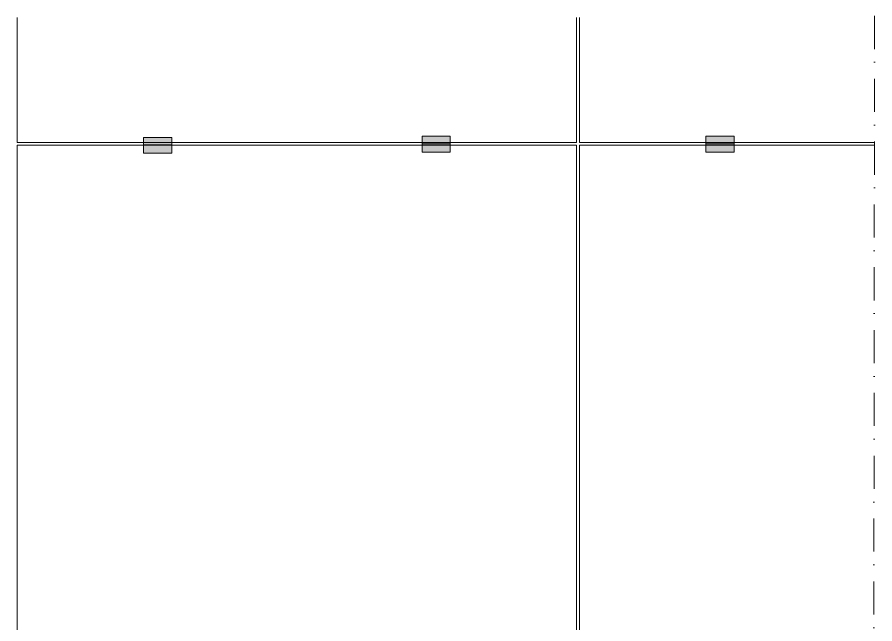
# Model space of a CAD drawing. Header units: millimetres. Extents: x -7826 to 55813, y 465 to 25965.
# Drawn here: x 33766 to 42917, y 13215 to 19689 of the extents above; entities that cross this region are included whole.
import ezdxf

# ---------------------------------------------------------------- set-up
doc = ezdxf.new("R2010")
doc.units = ezdxf.units.MM
doc.linetypes.add('Dot & Dashed', pattern=[670.277762, 352.777767, -176.388884, 0, -141.111112])
doc.layers.add('2D Drafting - General2', color=251, linetype='Continuous', lineweight=15)
doc.layers.add('2D Drafting - General62', color=9, linetype='Continuous', lineweight=20)

msp = doc.modelspace()

# ---------------------------------------------------------------- hatches: boundary and pattern name
at = {"layer": '2D Drafting - General62', "linetype": 'Continuous'}
for points in [[(35115.54, 18326.78), (35415.54, 18326.78), (35415.54, 18406.78), (35115.54, 18406.78)], [(38385.54, 18338.78), (38085.54, 18338.78), (38085.54, 18418.78), (38385.54, 18418.78)], [(41115.32, 18338.78), (41415.32, 18338.78), (41415.32, 18418.78), (41115.32, 18418.78)], [(35115.54, 18236.78), (35415.54, 18236.78), (35415.54, 18326.78), (35115.54, 18326.78)], [(38385.54, 18248.78), (38085.54, 18248.78), (38085.54, 18338.78), (38385.54, 18338.78)], [(41115.32, 18248.78), (41415.32, 18248.78), (41415.32, 18338.78), (41115.32, 18338.78)]]:
    msp.add_hatch(color=256, dxfattribs=at).paths.add_polyline_path(points, flags=0)

# ---------------------------------------------------------------- linework, layer by layer
at = {"layer": '2D Drafting - General2', "linetype": 'Dot & Dashed'}
msp.add_line((42897.49, 4600.53), (42917.46, 22848.22), dxfattribs=at)
at = {"layer": '2D Drafting - General2', "linetype": 'Continuous'}
for p, q in [((33765.64, 18351.65), (33765.64, 19684.29)), ((39735.64, 19684.29), (39735.64, 18351.65)), ((39765.64, 18351.65), (39765.64, 19684.29)), ((33765.64, 18351.65), (39735.64, 18351.65)), ((33765.64, 18321.65), (39735.64, 18321.65)), ((33765.64, 6351.65), (33765.64, 18321.65)), ((39735.64, 18321.65), (39735.64, 6351.65)), ((39765.64, 18351.65), (42912.59, 18351.65)), ((39765.64, 6351.65), (39765.64, 18321.65)), ((39765.64, 18321.65), (42912.55, 18321.65))]:
    msp.add_line(p, q, dxfattribs=at)
at = {"layer": '2D Drafting - General2', "linetype": 'Continuous', "flags": 128}
for points in [[(35115.54, 18326.78), (35415.54, 18326.78), (35415.54, 18406.78), (35115.54, 18406.78)], [(38385.54, 18338.78), (38085.54, 18338.78), (38085.54, 18418.78), (38385.54, 18418.78)], [(41115.32, 18338.78), (41415.32, 18338.78), (41415.32, 18418.78), (41115.32, 18418.78)], [(35115.54, 18236.78), (35415.54, 18236.78), (35415.54, 18326.78), (35115.54, 18326.78)], [(38385.54, 18248.78), (38085.54, 18248.78), (38085.54, 18338.78), (38385.54, 18338.78)], [(41115.32, 18248.78), (41415.32, 18248.78), (41415.32, 18338.78), (41115.32, 18338.78)]]:
    msp.add_lwpolyline(points, close=True, dxfattribs=at)

doc.saveas('drawing.dxf')
